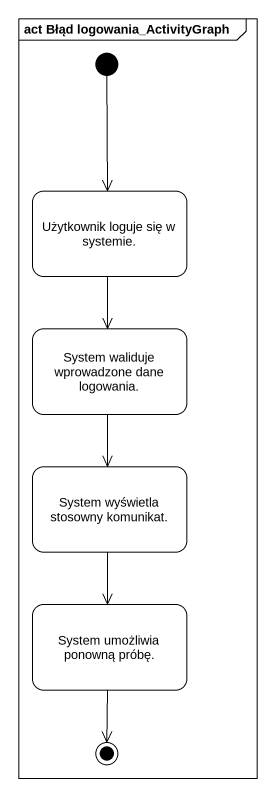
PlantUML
@startuml
mainframe act Błąd logowania_ActivityGraph
hide empty description
state "Użytkownik loguje się w systemie." as Użytkownik_loguje_się_w
state "System waliduje wprowadzone dane logowania." as System_waliduje_wprowadzone
state "System wyświetla stosowny komunikat." as System_wyświetla_stosowny
state "System umożliwia ponowną próbę." as System_umożliwia_ponowną
[*] --> Użytkownik_loguje_się_w
Użytkownik_loguje_się_w --> System_waliduje_wprowadzone
System_waliduje_wprowadzone --> System_wyświetla_stosowny
System_wyświetla_stosowny --> System_umożliwia_ponowną
System_umożliwia_ponowną --> [*]
@enduml
